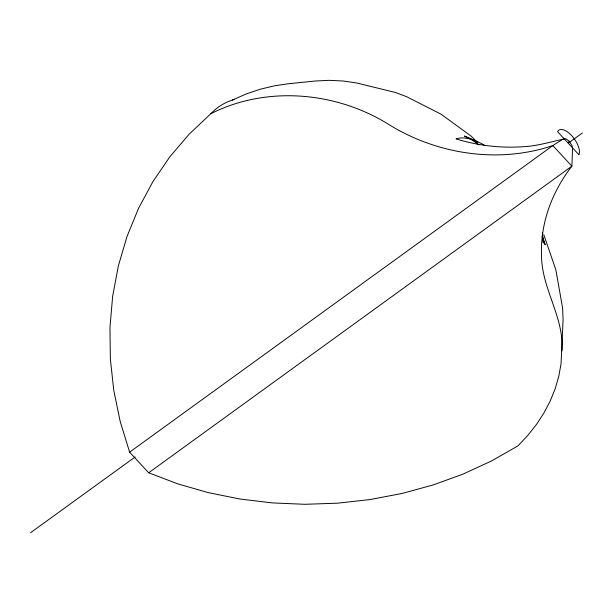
<?xml version="1.0" encoding="UTF-8"?>
<svg xmlns="http://www.w3.org/2000/svg" width="613" height="613" viewBox="0 0 613 613"><rect width="100%" height="100%" fill="white"/><g stroke="black" fill="none" stroke-linecap="round" stroke-linejoin="round"><path stroke-width="0.92" d="M234.074 99.544A235.17 108.915 54.1 0 0 210.849 113.704L189.21 134.117L169.832 156.836L152.89 181.647L138.569 208.282L127.014 236.48L118.34 265.95L112.639 296.385L109.965 327.495L110.348 358.942L113.773 390.42L120.225 421.606L129.619 452.172L148.675 472.784L177.778 483.864L208.267 492.63L239.821 498.997L272.118 502.898L304.837 504.3L337.64 503.173L370.198 499.534L402.174 493.434L433.245 484.914L463.099 474.079L491.427 461.022L517.939 445.896L527.778 435.445L536.475 424.434L543.969 412.932L550.213 401.025L555.163 388.78L558.788 376.298L561.064 363.647L563.094 319.879L562.604 308.094L555.876 269.904L543.785 234.679M484.837 145.542A70.817 32.795 54.1 0 0 455.98 138.867C477.918 145.656 501.082 148.4 523.985 146.637C538.252 145.955 552.052 141.327 565.791 138.707L569.178 141.197L568.243 143.204L582.35 132.983M129.619 452.172L552.834 145.572L563.937 138.546M30.65 532.674L135.228 456.915M148.675 472.784L571.891 166.177L572.55 147.863L571.837 145.243L569.178 141.197M210.849 113.704C266.785 85.406 336.276 91.666 388.895 124.531C437.199 154.445 498.599 163.84 552.834 145.572L571.891 166.177C552.19 191.417 540.222 223.193 541.517 255.437C541.593 288.754 564.312 317.243 561.975 350.912M232.396 100.072L246.066 94.011L260.196 89.23L274.693 85.759L289.459 83.613L315.312 81.023L329.258 80.326L343.134 80.993L356.843 83.016L395.293 92.44L406.641 96.708L440.923 114.11L470.983 136.002L477.749 142.515M474.592 140.461L464.47 136.032L477.404 142.576M469.673 138.132L478.929 144.936M542.122 236.105L545.202 244.802L542.428 236.741M542.888 240.258L543.386 243.001L542.352 232.304M578.887 154.721L557.6 131.688A16.084 7.448 54.1 0 1 571.722 135.711A16.084 7.448 54.1 0 1 578.887 154.721"/></g></svg>
